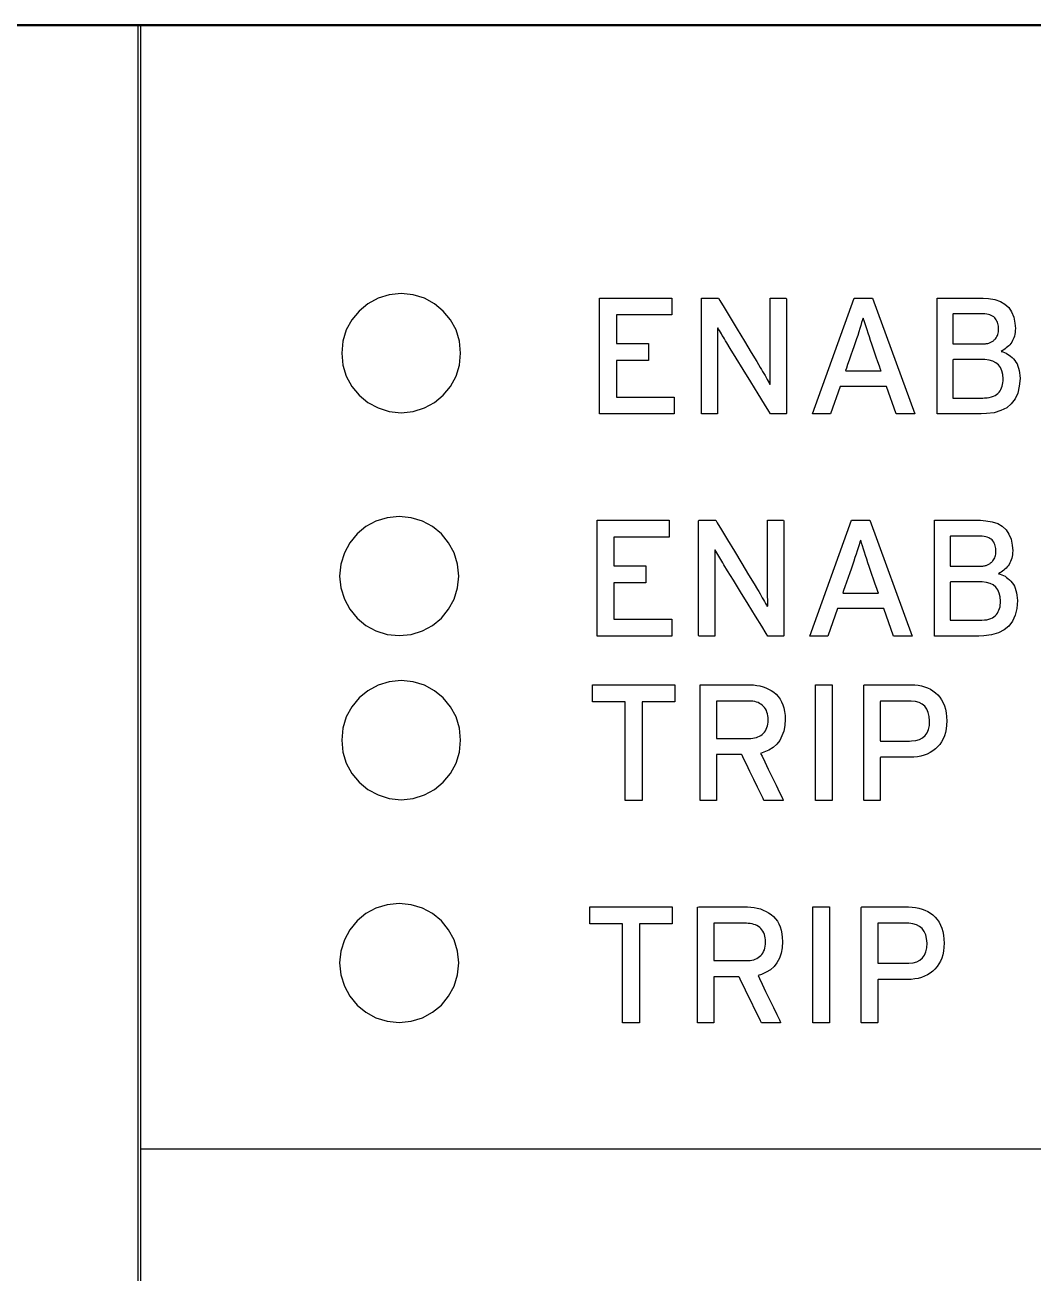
# Model space of a CAD drawing. Extents: x 1 to 47.7, y 0.2 to 35.
# Drawn here: x 11.508 to 12.354, y 13.426 to 14.475 of the extents above; entities that cross this region are included whole.
import ezdxf

# ---------------------------------------------------------------- set-up
doc = ezdxf.new("R2010")
doc.units = 0
doc.header["$MEASUREMENT"] = 0
for name, color, linetype in [('4_1__5U__UP_TO_TWO_IO_BOAR', 7, 'CONTINUOUS'), ('4_2__5U__FRONT_PANEL_W_24_', 7, 'CONTINUOUS'), ('5_1___24__TARGET_LEDS___12', 7, 'CONTINUOUS')]:
    doc.layers.add(name, color=color, linetype=linetype)

msp = doc.modelspace()

# ---------------------------------------------------------------- linework, layer by layer
at = {"layer": '4_1__5U__UP_TO_TWO_IO_BOAR'}
for points in [[(14.6748, 14.4737), (14.5422, 14.4737), (14.4084, 14.4737), (14.2735, 14.4737), (14.1376, 14.4737), (14.0006, 14.4737), (13.8628, 14.4737), (13.7241, 14.4737), (13.5846, 14.4737), (13.3037, 14.4737), (13.0205, 14.4737), (12.7356, 14.4737), (12.1631, 14.4737), (11.5905, 14.4737), (11.3057, 14.4737)], [(11.6045, 14.4737), (11.6045, 10.7985)], [(11.9901, 14.1479), (11.9901, 14.2451), (12.0507, 14.2451), (12.0507, 14.231), (12.0042, 14.231), (12.0042, 14.2069), (12.0312, 14.2069), (12.0312, 14.1928), (12.0042, 14.1928), (12.0042, 14.162), (12.0528, 14.162), (12.0528, 14.1479), (11.9901, 14.1479)], [(12.2391, 14.1479), (12.231, 14.171), (12.192, 14.171), (12.1839, 14.1479), (12.1688, 14.1479), (12.2038, 14.2451), (12.2193, 14.2451), (12.2547, 14.1479), (12.2391, 14.1479)], [(12.0257, 13.9062), (12.0257, 13.8232), (12.0116, 13.8232), (12.0116, 13.9062), (11.9841, 13.9062), (11.9841, 13.9204), (12.0532, 13.9204), (12.0532, 13.9062), (12.0257, 13.9062)], [(12.1713, 13.8232), (12.1713, 13.9204), (12.1854, 13.9204), (12.1854, 13.8232), (12.1713, 13.8232)], [(11.6045, 13.5308), (14.3445, 13.5308)]]:
    msp.add_lwpolyline(points, dxfattribs=at)
for points in [[(11.8234, 14.1489), (11.8335, 14.1499), (11.8429, 14.1529), (11.8514, 14.1575), (11.8588, 14.1636), (11.8649, 14.171), (11.8695, 14.1795), (11.8724, 14.1889), (11.8734, 14.1989), (11.8724, 14.209), (11.8695, 14.2184), (11.8649, 14.2269), (11.8588, 14.2343), (11.8514, 14.2404), (11.8429, 14.245), (11.8335, 14.2479), (11.8234, 14.2489), (11.8134, 14.2479), (11.804, 14.245), (11.7955, 14.2404), (11.7881, 14.2343), (11.782, 14.2269), (11.7774, 14.2184), (11.7745, 14.209), (11.7735, 14.1989), (11.7745, 14.1889), (11.7774, 14.1795), (11.782, 14.171), (11.7881, 14.1636), (11.7955, 14.1575), (11.804, 14.1529), (11.8134, 14.1499)], [(12.1336, 14.1479), (12.1322, 14.1502), (12.1285, 14.1561), (12.1233, 14.1646), (12.1171, 14.1747), (12.1107, 14.1851), (12.1047, 14.1948), (12.0998, 14.2027), (12.0968, 14.2077), (12.0958, 14.2093), (12.0949, 14.2109), (12.094, 14.2123), (12.0931, 14.2138), (12.0923, 14.2152), (12.0915, 14.2165), (12.0907, 14.2178), (12.09, 14.2191), (12.0893, 14.2203), (12.089, 14.2195), (12.089, 14.2172), (12.089, 14.2148), (12.089, 14.2123), (12.089, 14.2097), (12.0891, 14.2071), (12.0891, 14.2044), (12.0891, 14.2016), (12.0891, 14.1987), (12.0891, 14.197), (12.0891, 14.1924), (12.0891, 14.1856), (12.0891, 14.1775), (12.0891, 14.1688), (12.0891, 14.1606), (12.0891, 14.1538), (12.0891, 14.1493), (12.0891, 14.1479), (12.0885, 14.1479), (12.0871, 14.1479), (12.0851, 14.1479), (12.0828, 14.1479), (12.0805, 14.1479), (12.0783, 14.1479), (12.0766, 14.1479), (12.0756, 14.1479), (12.0755, 14.1486), (12.0755, 14.1549), (12.0755, 14.1664), (12.0755, 14.1812), (12.0755, 14.1977), (12.0755, 14.2141), (12.0755, 14.2286), (12.0755, 14.2394), (12.0755, 14.2448), (12.0757, 14.2451), (12.0769, 14.2451), (12.0788, 14.2451), (12.0811, 14.2451), (12.0835, 14.2451), (12.0859, 14.2451), (12.0879, 14.2451), (12.0893, 14.2451), (12.0898, 14.2451), (12.0911, 14.243), (12.0946, 14.2372), (12.0996, 14.2289), (12.1055, 14.2191), (12.1117, 14.2089), (12.1174, 14.1995), (12.122, 14.1918), (12.1249, 14.1869), (12.1259, 14.1853), (12.127, 14.1835), (12.128, 14.1817), (12.129, 14.1801), (12.1299, 14.1784), (12.1308, 14.1769), (12.1316, 14.1754), (12.1324, 14.174), (12.1331, 14.1726), (12.1334, 14.1734), (12.1334, 14.1758), (12.1334, 14.1783), (12.1333, 14.1808), (12.1333, 14.1834), (12.1333, 14.1861), (12.1333, 14.1888), (12.1333, 14.1917), (12.1333, 14.1945), (12.1333, 14.1963), (12.1333, 14.2008), (12.1333, 14.2076), (12.1333, 14.2157), (12.1333, 14.2243), (12.1333, 14.2325), (12.1333, 14.2393), (12.1333, 14.2438), (12.1333, 14.2451), (12.1339, 14.2451), (12.1354, 14.2451), (12.1374, 14.2451), (12.1396, 14.2451), (12.142, 14.2451), (12.1441, 14.2451), (12.1458, 14.2451), (12.1468, 14.2451), (12.147, 14.2444), (12.147, 14.2381), (12.147, 14.2267), (12.147, 14.2118), (12.147, 14.1953), (12.147, 14.179), (12.147, 14.1645), (12.147, 14.1537), (12.147, 14.1482), (12.1467, 14.1479), (12.1456, 14.1479), (12.1439, 14.1479), (12.1417, 14.1479), (12.1394, 14.1479), (12.1372, 14.1479), (12.1354, 14.1479), (12.134, 14.1479)], [(12.3431, 14.1777), (12.3425, 14.1712), (12.3412, 14.1654), (12.3389, 14.1605), (12.3358, 14.1564), (12.3319, 14.1531), (12.3271, 14.1506), (12.3214, 14.1489), (12.3149, 14.1481), (12.3106, 14.1479), (12.308, 14.1479), (12.3034, 14.1479), (12.2976, 14.1479), (12.2911, 14.1479), (12.2847, 14.1479), (12.2792, 14.1479), (12.2752, 14.1479), (12.2735, 14.1479), (12.2735, 14.1509), (12.2735, 14.1601), (12.2735, 14.1737), (12.2735, 14.1899), (12.2735, 14.2069), (12.2735, 14.2227), (12.2735, 14.2355), (12.2735, 14.2434), (12.2736, 14.2451), (12.276, 14.2451), (12.2805, 14.2451), (12.2865, 14.2451), (12.2932, 14.2451), (12.2998, 14.2451), (12.3057, 14.2451), (12.31, 14.2451), (12.3121, 14.2451), (12.3167, 14.2449), (12.322, 14.244), (12.3266, 14.2424), (12.3304, 14.2401), (12.3336, 14.2372), (12.336, 14.2336), (12.3378, 14.2292), (12.3388, 14.2242), (12.3392, 14.2195), (12.3391, 14.2179), (12.339, 14.2163), (12.3387, 14.2148), (12.3384, 14.2133), (12.3379, 14.2119), (12.3374, 14.2106), (12.3368, 14.2094), (12.3361, 14.2082), (12.3353, 14.2071), (12.3345, 14.206), (12.3336, 14.205), (12.3326, 14.2041), (12.3316, 14.2033), (12.3306, 14.2024), (12.3295, 14.2017), (12.3283, 14.201), (12.3273, 14.2004), (12.3287, 14.2), (12.3301, 14.1995), (12.3314, 14.1989), (12.3327, 14.1981), (12.3339, 14.1973), (12.3352, 14.1963), (12.3364, 14.1952), (12.3376, 14.1941), (12.3387, 14.1927), (12.3397, 14.1913), (12.3406, 14.1898), (12.3413, 14.1881), (12.3419, 14.1863), (12.3424, 14.1843), (12.3427, 14.1823), (12.343, 14.1801)], [(12.2187, 14.2064), (12.2176, 14.2096), (12.2166, 14.2127), (12.2156, 14.2156), (12.2147, 14.2184), (12.2138, 14.2211), (12.213, 14.2236), (12.2122, 14.226), (12.2115, 14.2283), (12.2108, 14.227), (12.2101, 14.2247), (12.2094, 14.2222), (12.2086, 14.2195), (12.2077, 14.2168), (12.2068, 14.2138), (12.2057, 14.2108), (12.2047, 14.2076), (12.2041, 14.2059), (12.2035, 14.2041), (12.2024, 14.201), (12.2011, 14.1972), (12.1997, 14.1931), (12.1983, 14.1893), (12.1973, 14.1862), (12.1966, 14.1844), (12.1967, 14.184), (12.1988, 14.184), (12.2027, 14.184), (12.2077, 14.184), (12.2131, 14.184), (12.2184, 14.184), (12.2228, 14.184), (12.2257, 14.184), (12.2265, 14.1841), (12.226, 14.1853), (12.2251, 14.188), (12.2238, 14.1916), (12.2224, 14.1956), (12.221, 14.1996), (12.2198, 14.2031), (12.219, 14.2055)], [(12.3251, 14.2191), (12.325, 14.2203), (12.3249, 14.2216), (12.3247, 14.2227), (12.3245, 14.2238), (12.3241, 14.2249), (12.3237, 14.2259), (12.3232, 14.2269), (12.3226, 14.2278), (12.3219, 14.2286), (12.321, 14.2294), (12.32, 14.23), (12.319, 14.2305), (12.3178, 14.231), (12.3165, 14.2313), (12.3151, 14.2316), (12.3136, 14.2318), (12.312, 14.2318), (12.3111, 14.2318), (12.3085, 14.2318), (12.3048, 14.2318), (12.3005, 14.2318), (12.2961, 14.2318), (12.292, 14.2318), (12.2888, 14.2318), (12.287, 14.2318), (12.2868, 14.2316), (12.2868, 14.2298), (12.2868, 14.2266), (12.2868, 14.2225), (12.2868, 14.2181), (12.2868, 14.2139), (12.2868, 14.2102), (12.2868, 14.2076), (12.2868, 14.2067), (12.2877, 14.2067), (12.2903, 14.2067), (12.294, 14.2067), (12.2983, 14.2067), (12.3027, 14.2067), (12.3068, 14.2067), (12.3099, 14.2067), (12.3118, 14.2067), (12.3124, 14.2067), (12.3133, 14.2067), (12.314, 14.2068), (12.3148, 14.2069), (12.3155, 14.207), (12.3162, 14.2071), (12.3169, 14.2073), (12.3175, 14.2076), (12.3181, 14.2078), (12.3186, 14.2081), (12.3192, 14.2084), (12.3197, 14.2087), (12.3202, 14.209), (12.3207, 14.2093), (12.3211, 14.2097), (12.3215, 14.21), (12.3219, 14.2104), (12.3225, 14.211), (12.3231, 14.2119), (12.3236, 14.2128), (12.3241, 14.2137), (12.3244, 14.2147), (12.3247, 14.2157), (12.3249, 14.2168), (12.325, 14.2179)], [(12.329, 14.1773), (12.3287, 14.1809), (12.3279, 14.1841), (12.3267, 14.1868), (12.325, 14.189), (12.3228, 14.1908), (12.3202, 14.1921), (12.3171, 14.193), (12.3136, 14.1935), (12.3118, 14.1935), (12.3096, 14.1935), (12.3061, 14.1935), (12.3018, 14.1935), (12.2972, 14.1935), (12.2929, 14.1935), (12.2894, 14.1935), (12.2872, 14.1935), (12.2868, 14.1934), (12.2868, 14.1913), (12.2868, 14.1873), (12.2868, 14.1822), (12.2868, 14.1764), (12.2868, 14.1708), (12.2868, 14.1659), (12.2868, 14.1625), (12.2868, 14.1612), (12.2878, 14.1612), (12.2904, 14.1612), (12.2942, 14.1612), (12.2986, 14.1612), (12.303, 14.1612), (12.3071, 14.1612), (12.3102, 14.1612), (12.3118, 14.1612), (12.3134, 14.1613), (12.3154, 14.1614), (12.3173, 14.1617), (12.3191, 14.1621), (12.3207, 14.1627), (12.3221, 14.1633), (12.3234, 14.1641), (12.3245, 14.1651), (12.3255, 14.1661), (12.3263, 14.1672), (12.327, 14.1684), (12.3276, 14.1697), (12.3281, 14.1711), (12.3285, 14.1725), (12.3287, 14.174), (12.3289, 14.1757)], [(11.8234, 13.8239), (11.8335, 13.8249), (11.8429, 13.8279), (11.8514, 13.8325), (11.8588, 13.8386), (11.8649, 13.846), (11.8695, 13.8545), (11.8724, 13.8639), (11.8734, 13.874), (11.8724, 13.884), (11.8695, 13.8934), (11.8649, 13.9019), (11.8588, 13.9093), (11.8514, 13.9154), (11.8429, 13.92), (11.8335, 13.9229), (11.8234, 13.9239), (11.8134, 13.9229), (11.804, 13.92), (11.7955, 13.9154), (11.7881, 13.9093), (11.782, 13.9019), (11.7774, 13.8934), (11.7745, 13.884), (11.7735, 13.874), (11.7745, 13.8639), (11.7774, 13.8545), (11.782, 13.846), (11.7881, 13.8386), (11.7955, 13.8325), (11.804, 13.8279), (11.8134, 13.8249)], [(12.1459, 13.8914), (12.1455, 13.8862), (12.1447, 13.8815), (12.1432, 13.8774), (12.1413, 13.8737), (12.1388, 13.8705), (12.1357, 13.8678), (12.1322, 13.8655), (12.1281, 13.8638), (12.1253, 13.8628), (12.1265, 13.8603), (12.1287, 13.8557), (12.1317, 13.8496), (12.1349, 13.8428), (12.1382, 13.836), (12.1411, 13.83), (12.1433, 13.8256), (12.1443, 13.8234), (12.1441, 13.8232), (12.1427, 13.8232), (12.1405, 13.8232), (12.1379, 13.8232), (12.1351, 13.8232), (12.1324, 13.8232), (12.1301, 13.8232), (12.1286, 13.8232), (12.1281, 13.8232), (12.1273, 13.8249), (12.1254, 13.8289), (12.1226, 13.8345), (12.1195, 13.8409), (12.1163, 13.8476), (12.1134, 13.8536), (12.111, 13.8584), (12.1097, 13.8613), (12.1093, 13.8617), (12.1078, 13.8617), (12.1053, 13.8617), (12.102, 13.8617), (12.0983, 13.8617), (12.0947, 13.8617), (12.0916, 13.8617), (12.0893, 13.8617), (12.0882, 13.8617), (12.0882, 13.8607), (12.0882, 13.8573), (12.0882, 13.8521), (12.0882, 13.8458), (12.0882, 13.8391), (12.0882, 13.8328), (12.0882, 13.8276), (12.0882, 13.8242), (12.0882, 13.8232), (12.0875, 13.8232), (12.086, 13.8232), (12.0839, 13.8232), (12.0816, 13.8232), (12.0792, 13.8232), (12.0771, 13.8232), (12.0754, 13.8232), (12.0745, 13.8232), (12.0744, 13.8243), (12.0744, 13.8315), (12.0744, 13.8436), (12.0744, 13.8589), (12.0744, 13.8757), (12.0744, 13.892), (12.0744, 13.9061), (12.0744, 13.9162), (12.0744, 13.9204), (12.0756, 13.9204), (12.0795, 13.9204), (12.0853, 13.9204), (12.0921, 13.9204), (12.0992, 13.9204), (12.1059, 13.9204), (12.1113, 13.9204), (12.1148, 13.9204), (12.1164, 13.9204), (12.1193, 13.9203), (12.1221, 13.9199), (12.1247, 13.9194), (12.1273, 13.9187), (12.1297, 13.9178), (12.132, 13.9168), (12.1342, 13.9155), (12.1363, 13.9141), (12.1383, 13.9124), (12.14, 13.9105), (12.1416, 13.9084), (12.1429, 13.9061), (12.1439, 13.9036), (12.1448, 13.9009), (12.1454, 13.8979), (12.1458, 13.8947)], [(12.2816, 13.89), (12.2815, 13.8866), (12.2811, 13.8834), (12.2805, 13.8804), (12.2796, 13.8776), (12.2786, 13.875), (12.2773, 13.8725), (12.2757, 13.8703), (12.2739, 13.8683), (12.272, 13.8665), (12.2699, 13.8648), (12.2676, 13.8634), (12.2652, 13.8622), (12.2626, 13.8613), (12.2599, 13.8605), (12.257, 13.8599), (12.2539, 13.8596), (12.2508, 13.8595), (12.2497, 13.8595), (12.2473, 13.8595), (12.2439, 13.8595), (12.2398, 13.8595), (12.2355, 13.8595), (12.2315, 13.8595), (12.2282, 13.8595), (12.2262, 13.8595), (12.2258, 13.8593), (12.2258, 13.8571), (12.2258, 13.8528), (12.2258, 13.8472), (12.2258, 13.841), (12.2258, 13.8348), (12.2258, 13.8293), (12.2258, 13.8252), (12.2258, 13.8233), (12.2255, 13.8232), (12.2242, 13.8232), (12.2224, 13.8232), (12.2201, 13.8232), (12.2177, 13.8232), (12.2154, 13.8232), (12.2135, 13.8232), (12.2123, 13.8232), (12.212, 13.8234), (12.212, 13.8286), (12.212, 13.8395), (12.212, 13.8542), (12.212, 13.8709), (12.212, 13.8877), (12.212, 13.9027), (12.212, 13.9141), (12.212, 13.92), (12.2126, 13.9204), (12.2159, 13.9204), (12.2211, 13.9204), (12.2275, 13.9204), (12.2343, 13.9204), (12.2409, 13.9204), (12.2464, 13.9204), (12.2502, 13.9204), (12.2517, 13.9204), (12.2547, 13.9203), (12.2576, 13.92), (12.2604, 13.9194), (12.263, 13.9187), (12.2655, 13.9178), (12.2678, 13.9166), (12.27, 13.9153), (12.2721, 13.9137), (12.2741, 13.9119), (12.2758, 13.9099), (12.2773, 13.9077), (12.2786, 13.9053), (12.2797, 13.9026), (12.2805, 13.8998), (12.2811, 13.8967), (12.2815, 13.8935)], [(12.1317, 13.891), (12.1316, 13.8928), (12.1314, 13.8944), (12.1311, 13.896), (12.1306, 13.8975), (12.1301, 13.8988), (12.1294, 13.9001), (12.1286, 13.9012), (12.1278, 13.9022), (12.1267, 13.9032), (12.1256, 13.904), (12.1244, 13.9048), (12.1232, 13.9054), (12.1218, 13.9059), (12.1203, 13.9063), (12.1188, 13.9065), (12.1171, 13.9067), (12.1156, 13.9067), (12.1143, 13.9067), (12.1112, 13.9067), (12.107, 13.9067), (12.1023, 13.9067), (12.0975, 13.9067), (12.0932, 13.9067), (12.0899, 13.9067), (12.0883, 13.9067), (12.0882, 13.9061), (12.0882, 13.9034), (12.0882, 13.8991), (12.0882, 13.8938), (12.0882, 13.8883), (12.0882, 13.883), (12.0882, 13.8787), (12.0882, 13.876), (12.0883, 13.8754), (12.0899, 13.8754), (12.0932, 13.8754), (12.0975, 13.8754), (12.1023, 13.8754), (12.107, 13.8754), (12.1112, 13.8754), (12.1143, 13.8754), (12.1156, 13.8754), (12.1171, 13.8754), (12.1187, 13.8756), (12.1202, 13.8758), (12.1217, 13.8762), (12.123, 13.8767), (12.1243, 13.8773), (12.1255, 13.8779), (12.1266, 13.8787), (12.1276, 13.8797), (12.1286, 13.8807), (12.1294, 13.8818), (12.13, 13.883), (12.1306, 13.8844), (12.131, 13.8859), (12.1314, 13.8874), (12.1316, 13.8891)], [(12.2672, 13.89), (12.2669, 13.8938), (12.2661, 13.8971), (12.2649, 13.8999), (12.2632, 13.9023), (12.261, 13.9041), (12.2584, 13.9055), (12.2554, 13.9063), (12.2518, 13.9067), (12.2504, 13.9067), (12.248, 13.9067), (12.2443, 13.9067), (12.2398, 13.9067), (12.2352, 13.9067), (12.231, 13.9067), (12.2277, 13.9067), (12.226, 13.9067), (12.2258, 13.9062), (12.2258, 13.9034), (12.2258, 13.8987), (12.2258, 13.893), (12.2258, 13.8869), (12.2258, 13.8811), (12.2258, 13.8765), (12.2258, 13.8737), (12.226, 13.8731), (12.2277, 13.8731), (12.231, 13.8731), (12.2352, 13.8731), (12.2398, 13.8731), (12.2443, 13.8731), (12.248, 13.8731), (12.2504, 13.8731), (12.2519, 13.8732), (12.2555, 13.8736), (12.2586, 13.8745), (12.2612, 13.8758), (12.2634, 13.8777), (12.2651, 13.88), (12.2663, 13.8829), (12.267, 13.8862)]]:
    msp.add_lwpolyline(points, close=True, dxfattribs=at)
at = {"layer": '4_2__5U__FRONT_PANEL_W_24_'}
for points in [[(14.6289, 14.4745), (14.497, 14.4745), (14.3639, 14.4745), (14.2296, 14.4745), (14.0944, 14.4745), (13.9581, 14.4745), (13.821, 14.4745), (13.5442, 14.4745), (13.2647, 14.4745), (12.9829, 14.4745), (12.6995, 14.4745), (12.1299, 14.4745), (11.5602, 14.4745), (11.2768, 14.4745)], [(11.6022, 14.4745), (11.6022, 8.9994)], [(11.9879, 13.9613), (11.9879, 14.0585), (12.0485, 14.0585), (12.0485, 14.0444), (12.002, 14.0444), (12.002, 14.0202), (12.029, 14.0202), (12.029, 14.0061), (12.002, 14.0061), (12.002, 13.9754), (12.0506, 13.9754), (12.0506, 13.9613), (11.9879, 13.9613)], [(12.2369, 13.9613), (12.2287, 13.9844), (12.1898, 13.9844), (12.1817, 13.9613), (12.1666, 13.9613), (12.2016, 14.0585), (12.2171, 14.0585), (12.2525, 13.9613), (12.2369, 13.9613)], [(12.0235, 13.7195), (12.0235, 13.6366), (12.0094, 13.6366), (12.0094, 13.7195), (11.9819, 13.7195), (11.9819, 13.7338), (12.0509, 13.7338), (12.0509, 13.7195), (12.0235, 13.7195)], [(12.1691, 13.6366), (12.1691, 13.7338), (12.1832, 13.7338), (12.1832, 13.6366), (12.1691, 13.6366)]]:
    msp.add_lwpolyline(points, dxfattribs=at)
for points in [[(11.8218, 13.9617), (11.8319, 13.9627), (11.8413, 13.9657), (11.8498, 13.9703), (11.8572, 13.9764), (11.8633, 13.9838), (11.8679, 13.9923), (11.8708, 14.0017), (11.8718, 14.0117), (11.8708, 14.0218), (11.8679, 14.0312), (11.8633, 14.0397), (11.8572, 14.0471), (11.8498, 14.0532), (11.8413, 14.0578), (11.8319, 14.0607), (11.8218, 14.0617), (11.8117, 14.0607), (11.8023, 14.0578), (11.7938, 14.0532), (11.7865, 14.0471), (11.7804, 14.0397), (11.7758, 14.0312), (11.7728, 14.0218), (11.7718, 14.0117), (11.7728, 14.0017), (11.7758, 13.9923), (11.7804, 13.9838), (11.7865, 13.9764), (11.7938, 13.9703), (11.8023, 13.9657), (11.8117, 13.9627)], [(12.1313, 13.9613), (12.13, 13.9635), (12.1263, 13.9695), (12.1211, 13.978), (12.1149, 13.988), (12.1085, 13.9985), (12.1025, 14.0082), (12.0976, 14.0161), (12.0945, 14.0211), (12.0936, 14.0227), (12.0927, 14.0242), (12.0918, 14.0257), (12.0909, 14.0271), (12.0901, 14.0285), (12.0893, 14.0299), (12.0885, 14.0312), (12.0878, 14.0325), (12.0871, 14.0337), (12.0868, 14.0329), (12.0868, 14.0305), (12.0868, 14.0281), (12.0868, 14.0257), (12.0868, 14.0231), (12.0868, 14.0205), (12.0869, 14.0177), (12.0869, 14.015), (12.0869, 14.0121), (12.0869, 14.0103), (12.0869, 14.0058), (12.0869, 13.999), (12.0869, 13.9908), (12.0869, 13.9822), (12.0869, 13.974), (12.0869, 13.9672), (12.0869, 13.9627), (12.0869, 13.9613), (12.0863, 13.9613), (12.0849, 13.9613), (12.0829, 13.9613), (12.0806, 13.9613), (12.0783, 13.9613), (12.0761, 13.9613), (12.0744, 13.9613), (12.0734, 13.9613), (12.0732, 13.962), (12.0732, 13.9683), (12.0732, 13.9797), (12.0732, 13.9946), (12.0732, 14.0111), (12.0732, 14.0274), (12.0732, 14.0419), (12.0732, 14.0528), (12.0732, 14.0582), (12.0735, 14.0585), (12.0747, 14.0585), (12.0766, 14.0585), (12.0789, 14.0585), (12.0813, 14.0585), (12.0837, 14.0585), (12.0857, 14.0585), (12.0871, 14.0585), (12.0876, 14.0585), (12.0889, 14.0563), (12.0924, 14.0505), (12.0974, 14.0422), (12.1033, 14.0325), (12.1094, 14.0223), (12.1152, 14.0128), (12.1198, 14.0051), (12.1227, 14.0003), (12.1237, 13.9986), (12.1248, 13.9968), (12.1258, 13.9951), (12.1267, 13.9934), (12.1277, 13.9918), (12.1285, 13.9902), (12.1294, 13.9887), (12.1302, 13.9873), (12.1309, 13.986), (12.1312, 13.9867), (12.1312, 13.9891), (12.1312, 13.9916), (12.1311, 13.9942), (12.1311, 13.9968), (12.1311, 13.9995), (12.1311, 14.0022), (12.1311, 14.005), (12.1311, 14.0079), (12.1311, 14.0097), (12.1311, 14.0142), (12.1311, 14.021), (12.1311, 14.0291), (12.1311, 14.0377), (12.1311, 14.0458), (12.1311, 14.0526), (12.1311, 14.0571), (12.1311, 14.0585), (12.1317, 14.0585), (12.1332, 14.0585), (12.1351, 14.0585), (12.1374, 14.0585), (12.1398, 14.0585), (12.1419, 14.0585), (12.1436, 14.0585), (12.1446, 14.0585), (12.1448, 14.0578), (12.1448, 14.0515), (12.1448, 14.04), (12.1448, 14.0252), (12.1448, 14.0087), (12.1448, 13.9923), (12.1448, 13.9778), (12.1448, 13.967), (12.1448, 13.9616), (12.1445, 13.9613), (12.1434, 13.9613), (12.1417, 13.9613), (12.1395, 13.9613), (12.1372, 13.9613), (12.135, 13.9613), (12.1331, 13.9613), (12.1318, 13.9613)], [(12.3409, 13.9911), (12.3403, 13.9845), (12.339, 13.9788), (12.3367, 13.9739), (12.3336, 13.9697), (12.3297, 13.9664), (12.3249, 13.964), (12.3192, 13.9623), (12.3126, 13.9614), (12.3084, 13.9613), (12.3058, 13.9613), (12.3012, 13.9613), (12.2954, 13.9613), (12.2889, 13.9613), (12.2825, 13.9613), (12.277, 13.9613), (12.273, 13.9613), (12.2713, 13.9613), (12.2713, 13.9642), (12.2713, 13.9734), (12.2713, 13.9871), (12.2713, 14.0033), (12.2713, 14.0202), (12.2713, 14.036), (12.2713, 14.0489), (12.2713, 14.0568), (12.2714, 14.0585), (12.2738, 14.0585), (12.2783, 14.0585), (12.2843, 14.0585), (12.291, 14.0585), (12.2976, 14.0585), (12.3035, 14.0585), (12.3078, 14.0585), (12.3099, 14.0585), (12.3145, 14.0582), (12.3198, 14.0573), (12.3244, 14.0558), (12.3282, 14.0535), (12.3314, 14.0505), (12.3338, 14.0469), (12.3356, 14.0426), (12.3366, 14.0376), (12.337, 14.0329), (12.3369, 14.0312), (12.3367, 14.0296), (12.3365, 14.0281), (12.3362, 14.0267), (12.3357, 14.0253), (12.3352, 14.024), (12.3346, 14.0227), (12.3339, 14.0215), (12.3331, 14.0204), (12.3323, 14.0194), (12.3314, 14.0184), (12.3304, 14.0175), (12.3294, 14.0166), (12.3284, 14.0158), (12.3272, 14.015), (12.3261, 14.0143), (12.3251, 14.0137), (12.3265, 14.0133), (12.3279, 14.0128), (12.3292, 14.0122), (12.3305, 14.0115), (12.3317, 14.0106), (12.333, 14.0097), (12.3342, 14.0086), (12.3354, 14.0074), (12.3365, 14.0061), (12.3375, 14.0047), (12.3384, 14.0031), (12.3391, 14.0014), (12.3397, 13.9996), (12.3402, 13.9977), (12.3405, 13.9956), (12.3408, 13.9934)], [(12.2165, 14.0198), (12.2154, 14.0229), (12.2144, 14.026), (12.2134, 14.0289), (12.2125, 14.0318), (12.2116, 14.0344), (12.2108, 14.037), (12.21, 14.0394), (12.2093, 14.0417), (12.2086, 14.0404), (12.2079, 14.038), (12.2072, 14.0355), (12.2064, 14.0329), (12.2055, 14.0301), (12.2045, 14.0272), (12.2035, 14.0241), (12.2025, 14.0209), (12.2019, 14.0193), (12.2012, 14.0174), (12.2002, 14.0143), (12.1989, 14.0105), (12.1974, 14.0065), (12.1961, 14.0027), (12.195, 13.9996), (12.1944, 13.9977), (12.1945, 13.9974), (12.1966, 13.9974), (12.2005, 13.9974), (12.2055, 13.9974), (12.2109, 13.9974), (12.2162, 13.9974), (12.2206, 13.9974), (12.2235, 13.9974), (12.2242, 13.9974), (12.2238, 13.9987), (12.2229, 14.0013), (12.2216, 14.0049), (12.2202, 14.009), (12.2188, 14.013), (12.2176, 14.0164), (12.2168, 14.0188)], [(12.3229, 14.0324), (12.3228, 14.0337), (12.3227, 14.0349), (12.3225, 14.0361), (12.3223, 14.0372), (12.3219, 14.0383), (12.3215, 14.0393), (12.321, 14.0402), (12.3204, 14.0412), (12.3197, 14.042), (12.3188, 14.0427), (12.3178, 14.0433), (12.3168, 14.0439), (12.3156, 14.0443), (12.3143, 14.0447), (12.3129, 14.0449), (12.3114, 14.0451), (12.3098, 14.0452), (12.3088, 14.0452), (12.3063, 14.0452), (12.3026, 14.0452), (12.2983, 14.0452), (12.2939, 14.0452), (12.2898, 14.0452), (12.2866, 14.0452), (12.2848, 14.0452), (12.2845, 14.0449), (12.2845, 14.0431), (12.2845, 14.0399), (12.2845, 14.0359), (12.2845, 14.0315), (12.2845, 14.0272), (12.2845, 14.0235), (12.2845, 14.021), (12.2845, 14.02), (12.2855, 14.02), (12.2881, 14.02), (12.2918, 14.02), (12.2961, 14.02), (12.3005, 14.02), (12.3045, 14.02), (12.3077, 14.02), (12.3096, 14.02), (12.3102, 14.02), (12.311, 14.0201), (12.3118, 14.0201), (12.3126, 14.0202), (12.3133, 14.0203), (12.314, 14.0205), (12.3146, 14.0207), (12.3153, 14.0209), (12.3159, 14.0212), (12.3164, 14.0214), (12.317, 14.0217), (12.3175, 14.022), (12.318, 14.0223), (12.3184, 14.0227), (12.3189, 14.023), (12.3193, 14.0234), (12.3197, 14.0238), (12.3203, 14.0244), (12.3209, 14.0252), (12.3214, 14.0261), (12.3219, 14.0271), (12.3222, 14.0281), (12.3225, 14.0291), (12.3227, 14.0302), (12.3228, 14.0313)], [(12.3267, 13.9907), (12.3264, 13.9943), (12.3257, 13.9974), (12.3245, 14.0001), (12.3228, 14.0024), (12.3206, 14.0042), (12.318, 14.0055), (12.3149, 14.0064), (12.3114, 14.0068), (12.3096, 14.0069), (12.3074, 14.0069), (12.3039, 14.0069), (12.2996, 14.0069), (12.295, 14.0069), (12.2907, 14.0069), (12.2872, 14.0069), (12.285, 14.0069), (12.2845, 14.0067), (12.2845, 14.0047), (12.2845, 14.0007), (12.2845, 13.9955), (12.2845, 13.9898), (12.2845, 13.9841), (12.2845, 13.9793), (12.2845, 13.9759), (12.2845, 13.9746), (12.2855, 13.9746), (12.2882, 13.9746), (12.292, 13.9746), (12.2964, 13.9746), (12.3008, 13.9746), (12.3049, 13.9746), (12.308, 13.9746), (12.3096, 13.9746), (12.3111, 13.9746), (12.3132, 13.9748), (12.3151, 13.975), (12.3169, 13.9755), (12.3185, 13.976), (12.3199, 13.9767), (12.3212, 13.9775), (12.3223, 13.9784), (12.3233, 13.9795), (12.3241, 13.9806), (12.3248, 13.9818), (12.3254, 13.9831), (12.3259, 13.9844), (12.3263, 13.9859), (12.3265, 13.9874), (12.3267, 13.989)], [(11.8218, 13.6367), (11.8319, 13.6378), (11.8413, 13.6407), (11.8498, 13.6453), (11.8572, 13.6514), (11.8633, 13.6588), (11.8679, 13.6673), (11.8708, 13.6767), (11.8718, 13.6868), (11.8708, 13.6968), (11.8679, 13.7062), (11.8633, 13.7147), (11.8572, 13.7221), (11.8498, 13.7282), (11.8413, 13.7328), (11.8319, 13.7357), (11.8218, 13.7368), (11.8117, 13.7357), (11.8023, 13.7328), (11.7938, 13.7282), (11.7865, 13.7221), (11.7804, 13.7147), (11.7758, 13.7062), (11.7728, 13.6968), (11.7718, 13.6868), (11.7728, 13.6767), (11.7758, 13.6673), (11.7804, 13.6588), (11.7865, 13.6514), (11.7938, 13.6453), (11.8023, 13.6407), (11.8117, 13.6378)], [(12.1437, 13.7047), (12.1433, 13.6996), (12.1424, 13.6949), (12.141, 13.6907), (12.139, 13.687), (12.1366, 13.6838), (12.1335, 13.6811), (12.13, 13.6789), (12.1259, 13.6772), (12.1231, 13.6761), (12.1243, 13.6737), (12.1265, 13.669), (12.1294, 13.6629), (12.1327, 13.6561), (12.136, 13.6494), (12.1389, 13.6434), (12.1411, 13.6389), (12.1421, 13.6367), (12.1419, 13.6366), (12.1405, 13.6366), (12.1383, 13.6366), (12.1357, 13.6366), (12.1329, 13.6366), (12.1302, 13.6366), (12.1279, 13.6366), (12.1264, 13.6366), (12.1259, 13.6366), (12.1251, 13.6383), (12.1231, 13.6423), (12.1204, 13.6478), (12.1173, 13.6543), (12.1141, 13.6609), (12.1112, 13.667), (12.1088, 13.6718), (12.1075, 13.6746), (12.1071, 13.675), (12.1056, 13.675), (12.1031, 13.675), (12.0998, 13.675), (12.0961, 13.675), (12.0925, 13.675), (12.0894, 13.675), (12.0871, 13.675), (12.086, 13.675), (12.086, 13.6741), (12.086, 13.6707), (12.086, 13.6654), (12.086, 13.6591), (12.086, 13.6525), (12.086, 13.6462), (12.086, 13.641), (12.086, 13.6376), (12.086, 13.6366), (12.0853, 13.6366), (12.0838, 13.6366), (12.0817, 13.6366), (12.0794, 13.6366), (12.077, 13.6366), (12.0749, 13.6366), (12.0732, 13.6366), (12.0723, 13.6366), (12.0722, 13.6377), (12.0722, 13.6448), (12.0722, 13.6569), (12.0722, 13.6723), (12.0722, 13.689), (12.0722, 13.7053), (12.0722, 13.7194), (12.0722, 13.7295), (12.0722, 13.7337), (12.0734, 13.7338), (12.0773, 13.7338), (12.0831, 13.7338), (12.0899, 13.7338), (12.097, 13.7338), (12.1037, 13.7338), (12.1091, 13.7338), (12.1126, 13.7338), (12.1142, 13.7338), (12.1171, 13.7336), (12.1199, 13.7333), (12.1225, 13.7328), (12.1251, 13.7321), (12.1275, 13.7312), (12.1298, 13.7301), (12.132, 13.7289), (12.1341, 13.7274), (12.1361, 13.7258), (12.1378, 13.7239), (12.1394, 13.7218), (12.1407, 13.7195), (12.1417, 13.717), (12.1426, 13.7142), (12.1432, 13.7113), (12.1435, 13.7081)], [(12.2794, 13.7034), (12.2792, 13.7), (12.2789, 13.6968), (12.2783, 13.6937), (12.2774, 13.6909), (12.2763, 13.6883), (12.275, 13.6859), (12.2735, 13.6837), (12.2717, 13.6816), (12.2698, 13.6798), (12.2676, 13.6782), (12.2654, 13.6768), (12.2629, 13.6756), (12.2604, 13.6746), (12.2576, 13.6738), (12.2548, 13.6733), (12.2517, 13.6729), (12.2486, 13.6728), (12.2475, 13.6728), (12.2451, 13.6728), (12.2417, 13.6728), (12.2376, 13.6728), (12.2333, 13.6728), (12.2293, 13.6728), (12.226, 13.6728), (12.224, 13.6728), (12.2236, 13.6727), (12.2236, 13.6704), (12.2236, 13.6662), (12.2236, 13.6606), (12.2236, 13.6543), (12.2236, 13.6481), (12.2236, 13.6427), (12.2236, 13.6386), (12.2236, 13.6367), (12.2233, 13.6366), (12.222, 13.6366), (12.2202, 13.6366), (12.2179, 13.6366), (12.2155, 13.6366), (12.2132, 13.6366), (12.2113, 13.6366), (12.2101, 13.6366), (12.2098, 13.6368), (12.2098, 13.642), (12.2098, 13.6529), (12.2098, 13.6676), (12.2098, 13.6842), (12.2098, 13.701), (12.2098, 13.716), (12.2098, 13.7274), (12.2098, 13.7333), (12.2104, 13.7338), (12.2137, 13.7338), (12.2188, 13.7338), (12.2253, 13.7338), (12.2321, 13.7338), (12.2387, 13.7338), (12.2442, 13.7338), (12.2479, 13.7338), (12.2495, 13.7338), (12.2525, 13.7336), (12.2554, 13.7333), (12.2582, 13.7328), (12.2608, 13.732), (12.2633, 13.7311), (12.2656, 13.73), (12.2678, 13.7286), (12.2699, 13.7271), (12.2719, 13.7253), (12.2736, 13.7233), (12.2751, 13.721), (12.2764, 13.7186), (12.2774, 13.716), (12.2783, 13.7131), (12.2789, 13.7101), (12.2792, 13.7068)], [(12.1295, 13.7043), (12.1294, 13.7061), (12.1292, 13.7078), (12.1288, 13.7094), (12.1284, 13.7108), (12.1279, 13.7122), (12.1272, 13.7134), (12.1264, 13.7146), (12.1255, 13.7156), (12.1245, 13.7165), (12.1234, 13.7174), (12.1222, 13.7181), (12.1209, 13.7187), (12.1196, 13.7192), (12.1181, 13.7196), (12.1166, 13.7199), (12.1149, 13.72), (12.1134, 13.7201), (12.1121, 13.7201), (12.109, 13.7201), (12.1048, 13.7201), (12.1001, 13.7201), (12.0952, 13.7201), (12.0909, 13.7201), (12.0877, 13.7201), (12.0861, 13.7201), (12.086, 13.7194), (12.086, 13.7167), (12.086, 13.7124), (12.086, 13.7072), (12.086, 13.7016), (12.086, 13.6964), (12.086, 13.6921), (12.086, 13.6894), (12.0861, 13.6887), (12.0877, 13.6887), (12.0909, 13.6887), (12.0952, 13.6887), (12.1001, 13.6887), (12.1048, 13.6887), (12.109, 13.6887), (12.1121, 13.6887), (12.1134, 13.6887), (12.1149, 13.6888), (12.1165, 13.6889), (12.118, 13.6892), (12.1195, 13.6895), (12.1208, 13.69), (12.1221, 13.6906), (12.1233, 13.6913), (12.1244, 13.6921), (12.1254, 13.693), (12.1263, 13.694), (12.1271, 13.6951), (12.1278, 13.6964), (12.1284, 13.6977), (12.1288, 13.6992), (12.1292, 13.7008), (12.1294, 13.7025)], [(12.265, 13.7034), (12.2647, 13.7072), (12.2639, 13.7105), (12.2627, 13.7133), (12.261, 13.7156), (12.2588, 13.7175), (12.2562, 13.7188), (12.2532, 13.7197), (12.2496, 13.7201), (12.2482, 13.7201), (12.2458, 13.7201), (12.242, 13.7201), (12.2376, 13.7201), (12.233, 13.7201), (12.2288, 13.7201), (12.2255, 13.7201), (12.2238, 13.7201), (12.2236, 13.7196), (12.2236, 13.7167), (12.2236, 13.7121), (12.2236, 13.7063), (12.2236, 13.7002), (12.2236, 13.6945), (12.2236, 13.6898), (12.2236, 13.687), (12.2238, 13.6865), (12.2255, 13.6865), (12.2288, 13.6865), (12.233, 13.6865), (12.2376, 13.6865), (12.242, 13.6865), (12.2458, 13.6865), (12.2482, 13.6865), (12.2497, 13.6865), (12.2533, 13.6869), (12.2564, 13.6878), (12.259, 13.6892), (12.2612, 13.6911), (12.2629, 13.6934), (12.2641, 13.6962), (12.2648, 13.6996)]]:
    msp.add_lwpolyline(points, close=True, dxfattribs=at)
at = {"layer": '5_1___24__TARGET_LEDS___12'}
for points in [[(14.6577, 14.4745), (14.5013, 14.4745), (14.344, 14.4745), (14.1861, 14.4745), (13.8684, 14.4745), (13.5488, 14.4745), (12.9064, 14.4745), (12.2641, 14.4745), (11.9445, 14.4745), (11.6268, 14.4745), (11.4688, 14.4745)], [(11.6022, 14.4745), (11.6022, 8.9994)], [(11.9879, 13.9613), (11.9879, 14.0585), (12.0485, 14.0585), (12.0485, 14.0444), (12.002, 14.0444), (12.002, 14.0202), (12.029, 14.0202), (12.029, 14.0061), (12.002, 14.0061), (12.002, 13.9754), (12.0506, 13.9754), (12.0506, 13.9613), (11.9879, 13.9613)], [(12.2369, 13.9613), (12.2287, 13.9844), (12.1898, 13.9844), (12.1817, 13.9613), (12.1666, 13.9613), (12.2016, 14.0585), (12.2171, 14.0585), (12.2525, 13.9613), (12.2369, 13.9613)], [(12.0235, 13.7195), (12.0235, 13.6366), (12.0094, 13.6366), (12.0094, 13.7195), (11.9819, 13.7195), (11.9819, 13.7338), (12.0509, 13.7338), (12.0509, 13.7195), (12.0235, 13.7195)], [(12.1691, 13.6366), (12.1691, 13.7338), (12.1832, 13.7338), (12.1832, 13.6366), (12.1691, 13.6366)]]:
    msp.add_lwpolyline(points, dxfattribs=at)
for points in [[(11.8218, 13.9617), (11.8319, 13.9627), (11.8413, 13.9657), (11.8498, 13.9703), (11.8572, 13.9764), (11.8633, 13.9838), (11.8679, 13.9923), (11.8708, 14.0017), (11.8718, 14.0117), (11.8708, 14.0218), (11.8679, 14.0312), (11.8633, 14.0397), (11.8572, 14.0471), (11.8498, 14.0532), (11.8413, 14.0578), (11.8319, 14.0607), (11.8218, 14.0617), (11.8117, 14.0607), (11.8023, 14.0578), (11.7938, 14.0532), (11.7865, 14.0471), (11.7804, 14.0397), (11.7758, 14.0312), (11.7728, 14.0218), (11.7718, 14.0117), (11.7728, 14.0017), (11.7758, 13.9923), (11.7804, 13.9838), (11.7865, 13.9764), (11.7938, 13.9703), (11.8023, 13.9657), (11.8117, 13.9627)], [(12.1313, 13.9613), (12.13, 13.9635), (12.1263, 13.9695), (12.1211, 13.978), (12.1149, 13.988), (12.1085, 13.9985), (12.1025, 14.0082), (12.0976, 14.0161), (12.0945, 14.0211), (12.0936, 14.0227), (12.0927, 14.0242), (12.0918, 14.0257), (12.0909, 14.0271), (12.0901, 14.0285), (12.0893, 14.0299), (12.0885, 14.0312), (12.0878, 14.0325), (12.0871, 14.0337), (12.0868, 14.0329), (12.0868, 14.0305), (12.0868, 14.0281), (12.0868, 14.0257), (12.0868, 14.0231), (12.0868, 14.0205), (12.0869, 14.0177), (12.0869, 14.015), (12.0869, 14.0121), (12.0869, 14.0103), (12.0869, 14.0058), (12.0869, 13.999), (12.0869, 13.9908), (12.0869, 13.9822), (12.0869, 13.974), (12.0869, 13.9672), (12.0869, 13.9627), (12.0869, 13.9613), (12.0863, 13.9613), (12.0849, 13.9613), (12.0829, 13.9613), (12.0806, 13.9613), (12.0783, 13.9613), (12.0761, 13.9613), (12.0744, 13.9613), (12.0734, 13.9613), (12.0732, 13.962), (12.0732, 13.9683), (12.0732, 13.9797), (12.0732, 13.9946), (12.0732, 14.0111), (12.0732, 14.0274), (12.0732, 14.0419), (12.0732, 14.0528), (12.0732, 14.0582), (12.0735, 14.0585), (12.0747, 14.0585), (12.0766, 14.0585), (12.0789, 14.0585), (12.0813, 14.0585), (12.0837, 14.0585), (12.0857, 14.0585), (12.0871, 14.0585), (12.0876, 14.0585), (12.0889, 14.0563), (12.0924, 14.0505), (12.0974, 14.0422), (12.1033, 14.0325), (12.1094, 14.0223), (12.1152, 14.0128), (12.1198, 14.0051), (12.1227, 14.0003), (12.1237, 13.9986), (12.1248, 13.9968), (12.1258, 13.9951), (12.1267, 13.9934), (12.1277, 13.9918), (12.1285, 13.9902), (12.1294, 13.9887), (12.1302, 13.9873), (12.1309, 13.986), (12.1312, 13.9867), (12.1312, 13.9891), (12.1312, 13.9916), (12.1311, 13.9942), (12.1311, 13.9968), (12.1311, 13.9995), (12.1311, 14.0022), (12.1311, 14.005), (12.1311, 14.0079), (12.1311, 14.0097), (12.1311, 14.0142), (12.1311, 14.021), (12.1311, 14.0291), (12.1311, 14.0377), (12.1311, 14.0458), (12.1311, 14.0526), (12.1311, 14.0571), (12.1311, 14.0585), (12.1317, 14.0585), (12.1332, 14.0585), (12.1351, 14.0585), (12.1374, 14.0585), (12.1398, 14.0585), (12.1419, 14.0585), (12.1436, 14.0585), (12.1446, 14.0585), (12.1448, 14.0578), (12.1448, 14.0515), (12.1448, 14.04), (12.1448, 14.0252), (12.1448, 14.0087), (12.1448, 13.9923), (12.1448, 13.9778), (12.1448, 13.967), (12.1448, 13.9616), (12.1445, 13.9613), (12.1434, 13.9613), (12.1417, 13.9613), (12.1395, 13.9613), (12.1372, 13.9613), (12.135, 13.9613), (12.1331, 13.9613), (12.1318, 13.9613)], [(12.3409, 13.9911), (12.3403, 13.9845), (12.339, 13.9788), (12.3367, 13.9739), (12.3336, 13.9697), (12.3297, 13.9664), (12.3249, 13.964), (12.3192, 13.9623), (12.3126, 13.9614), (12.3084, 13.9613), (12.3058, 13.9613), (12.3012, 13.9613), (12.2954, 13.9613), (12.2889, 13.9613), (12.2825, 13.9613), (12.277, 13.9613), (12.273, 13.9613), (12.2713, 13.9613), (12.2713, 13.9642), (12.2713, 13.9734), (12.2713, 13.9871), (12.2713, 14.0033), (12.2713, 14.0202), (12.2713, 14.036), (12.2713, 14.0489), (12.2713, 14.0568), (12.2714, 14.0585), (12.2738, 14.0585), (12.2783, 14.0585), (12.2843, 14.0585), (12.291, 14.0585), (12.2976, 14.0585), (12.3035, 14.0585), (12.3078, 14.0585), (12.3099, 14.0585), (12.3145, 14.0582), (12.3198, 14.0573), (12.3244, 14.0558), (12.3282, 14.0535), (12.3314, 14.0505), (12.3338, 14.0469), (12.3356, 14.0426), (12.3366, 14.0376), (12.337, 14.0329), (12.3369, 14.0312), (12.3367, 14.0296), (12.3365, 14.0281), (12.3362, 14.0267), (12.3357, 14.0253), (12.3352, 14.024), (12.3346, 14.0227), (12.3339, 14.0215), (12.3331, 14.0204), (12.3323, 14.0194), (12.3314, 14.0184), (12.3304, 14.0175), (12.3294, 14.0166), (12.3284, 14.0158), (12.3272, 14.015), (12.3261, 14.0143), (12.3251, 14.0137), (12.3265, 14.0133), (12.3279, 14.0128), (12.3292, 14.0122), (12.3305, 14.0115), (12.3317, 14.0106), (12.333, 14.0097), (12.3342, 14.0086), (12.3354, 14.0074), (12.3365, 14.0061), (12.3375, 14.0047), (12.3384, 14.0031), (12.3391, 14.0014), (12.3397, 13.9996), (12.3402, 13.9977), (12.3405, 13.9956), (12.3408, 13.9934)], [(12.2165, 14.0198), (12.2154, 14.0229), (12.2144, 14.026), (12.2134, 14.0289), (12.2125, 14.0318), (12.2116, 14.0344), (12.2108, 14.037), (12.21, 14.0394), (12.2093, 14.0417), (12.2086, 14.0404), (12.2079, 14.038), (12.2072, 14.0355), (12.2064, 14.0329), (12.2055, 14.0301), (12.2045, 14.0272), (12.2035, 14.0241), (12.2025, 14.0209), (12.2019, 14.0193), (12.2012, 14.0174), (12.2002, 14.0143), (12.1989, 14.0105), (12.1974, 14.0065), (12.1961, 14.0027), (12.195, 13.9996), (12.1944, 13.9977), (12.1945, 13.9974), (12.1966, 13.9974), (12.2005, 13.9974), (12.2055, 13.9974), (12.2109, 13.9974), (12.2162, 13.9974), (12.2206, 13.9974), (12.2235, 13.9974), (12.2242, 13.9974), (12.2238, 13.9987), (12.2229, 14.0013), (12.2216, 14.0049), (12.2202, 14.009), (12.2188, 14.013), (12.2176, 14.0164), (12.2168, 14.0188)], [(12.3229, 14.0324), (12.3228, 14.0337), (12.3227, 14.0349), (12.3225, 14.0361), (12.3223, 14.0372), (12.3219, 14.0383), (12.3215, 14.0393), (12.321, 14.0402), (12.3204, 14.0412), (12.3197, 14.042), (12.3188, 14.0427), (12.3178, 14.0433), (12.3168, 14.0439), (12.3156, 14.0443), (12.3143, 14.0447), (12.3129, 14.0449), (12.3114, 14.0451), (12.3098, 14.0452), (12.3088, 14.0452), (12.3063, 14.0452), (12.3026, 14.0452), (12.2983, 14.0452), (12.2939, 14.0452), (12.2898, 14.0452), (12.2866, 14.0452), (12.2848, 14.0452), (12.2845, 14.0449), (12.2845, 14.0431), (12.2845, 14.0399), (12.2845, 14.0359), (12.2845, 14.0315), (12.2845, 14.0272), (12.2845, 14.0235), (12.2845, 14.021), (12.2845, 14.02), (12.2855, 14.02), (12.2881, 14.02), (12.2918, 14.02), (12.2961, 14.02), (12.3005, 14.02), (12.3045, 14.02), (12.3077, 14.02), (12.3096, 14.02), (12.3102, 14.02), (12.311, 14.0201), (12.3118, 14.0201), (12.3126, 14.0202), (12.3133, 14.0203), (12.314, 14.0205), (12.3146, 14.0207), (12.3153, 14.0209), (12.3159, 14.0212), (12.3164, 14.0214), (12.317, 14.0217), (12.3175, 14.022), (12.318, 14.0223), (12.3184, 14.0227), (12.3189, 14.023), (12.3193, 14.0234), (12.3197, 14.0238), (12.3203, 14.0244), (12.3209, 14.0252), (12.3214, 14.0261), (12.3219, 14.0271), (12.3222, 14.0281), (12.3225, 14.0291), (12.3227, 14.0302), (12.3228, 14.0313)], [(12.3267, 13.9907), (12.3264, 13.9943), (12.3257, 13.9974), (12.3245, 14.0001), (12.3228, 14.0024), (12.3206, 14.0042), (12.318, 14.0055), (12.3149, 14.0064), (12.3114, 14.0068), (12.3096, 14.0069), (12.3074, 14.0069), (12.3039, 14.0069), (12.2996, 14.0069), (12.295, 14.0069), (12.2907, 14.0069), (12.2872, 14.0069), (12.285, 14.0069), (12.2845, 14.0067), (12.2845, 14.0047), (12.2845, 14.0007), (12.2845, 13.9955), (12.2845, 13.9898), (12.2845, 13.9841), (12.2845, 13.9793), (12.2845, 13.9759), (12.2845, 13.9746), (12.2855, 13.9746), (12.2882, 13.9746), (12.292, 13.9746), (12.2964, 13.9746), (12.3008, 13.9746), (12.3049, 13.9746), (12.308, 13.9746), (12.3096, 13.9746), (12.3111, 13.9746), (12.3132, 13.9748), (12.3151, 13.975), (12.3169, 13.9755), (12.3185, 13.976), (12.3199, 13.9767), (12.3212, 13.9775), (12.3223, 13.9784), (12.3233, 13.9795), (12.3241, 13.9806), (12.3248, 13.9818), (12.3254, 13.9831), (12.3259, 13.9844), (12.3263, 13.9859), (12.3265, 13.9874), (12.3267, 13.989)], [(11.8218, 13.6367), (11.8319, 13.6378), (11.8413, 13.6407), (11.8498, 13.6453), (11.8572, 13.6514), (11.8633, 13.6588), (11.8679, 13.6673), (11.8708, 13.6767), (11.8718, 13.6868), (11.8708, 13.6968), (11.8679, 13.7062), (11.8633, 13.7147), (11.8572, 13.7221), (11.8498, 13.7282), (11.8413, 13.7328), (11.8319, 13.7357), (11.8218, 13.7368), (11.8117, 13.7357), (11.8023, 13.7328), (11.7938, 13.7282), (11.7865, 13.7221), (11.7804, 13.7147), (11.7758, 13.7062), (11.7728, 13.6968), (11.7718, 13.6868), (11.7728, 13.6767), (11.7758, 13.6673), (11.7804, 13.6588), (11.7865, 13.6514), (11.7938, 13.6453), (11.8023, 13.6407), (11.8117, 13.6378)], [(12.1437, 13.7047), (12.1433, 13.6996), (12.1424, 13.6949), (12.141, 13.6907), (12.139, 13.687), (12.1366, 13.6838), (12.1335, 13.6811), (12.13, 13.6789), (12.1259, 13.6772), (12.1231, 13.6761), (12.1243, 13.6737), (12.1265, 13.669), (12.1294, 13.6629), (12.1327, 13.6561), (12.136, 13.6494), (12.1389, 13.6434), (12.1411, 13.6389), (12.1421, 13.6367), (12.1419, 13.6366), (12.1405, 13.6366), (12.1383, 13.6366), (12.1357, 13.6366), (12.1329, 13.6366), (12.1302, 13.6366), (12.1279, 13.6366), (12.1264, 13.6366), (12.1259, 13.6366), (12.1251, 13.6383), (12.1231, 13.6423), (12.1204, 13.6478), (12.1173, 13.6543), (12.1141, 13.6609), (12.1112, 13.667), (12.1088, 13.6718), (12.1075, 13.6746), (12.1071, 13.675), (12.1056, 13.675), (12.1031, 13.675), (12.0998, 13.675), (12.0961, 13.675), (12.0925, 13.675), (12.0894, 13.675), (12.0871, 13.675), (12.086, 13.675), (12.086, 13.6741), (12.086, 13.6707), (12.086, 13.6654), (12.086, 13.6591), (12.086, 13.6525), (12.086, 13.6462), (12.086, 13.641), (12.086, 13.6376), (12.086, 13.6366), (12.0853, 13.6366), (12.0838, 13.6366), (12.0817, 13.6366), (12.0794, 13.6366), (12.077, 13.6366), (12.0749, 13.6366), (12.0732, 13.6366), (12.0723, 13.6366), (12.0722, 13.6377), (12.0722, 13.6448), (12.0722, 13.6569), (12.0722, 13.6723), (12.0722, 13.689), (12.0722, 13.7053), (12.0722, 13.7194), (12.0722, 13.7295), (12.0722, 13.7337), (12.0734, 13.7338), (12.0773, 13.7338), (12.0831, 13.7338), (12.0899, 13.7338), (12.097, 13.7338), (12.1037, 13.7338), (12.1091, 13.7338), (12.1126, 13.7338), (12.1142, 13.7338), (12.1171, 13.7336), (12.1199, 13.7333), (12.1225, 13.7328), (12.1251, 13.7321), (12.1275, 13.7312), (12.1298, 13.7301), (12.132, 13.7289), (12.1341, 13.7274), (12.1361, 13.7258), (12.1378, 13.7239), (12.1394, 13.7218), (12.1407, 13.7195), (12.1417, 13.717), (12.1426, 13.7142), (12.1432, 13.7113), (12.1435, 13.7081)], [(12.2794, 13.7034), (12.2792, 13.7), (12.2789, 13.6968), (12.2783, 13.6937), (12.2774, 13.6909), (12.2763, 13.6883), (12.275, 13.6859), (12.2735, 13.6837), (12.2717, 13.6816), (12.2698, 13.6798), (12.2676, 13.6782), (12.2654, 13.6768), (12.2629, 13.6756), (12.2604, 13.6746), (12.2576, 13.6738), (12.2548, 13.6733), (12.2517, 13.6729), (12.2486, 13.6728), (12.2475, 13.6728), (12.2451, 13.6728), (12.2417, 13.6728), (12.2376, 13.6728), (12.2333, 13.6728), (12.2293, 13.6728), (12.226, 13.6728), (12.224, 13.6728), (12.2236, 13.6727), (12.2236, 13.6704), (12.2236, 13.6662), (12.2236, 13.6606), (12.2236, 13.6543), (12.2236, 13.6481), (12.2236, 13.6427), (12.2236, 13.6386), (12.2236, 13.6367), (12.2233, 13.6366), (12.222, 13.6366), (12.2202, 13.6366), (12.2179, 13.6366), (12.2155, 13.6366), (12.2132, 13.6366), (12.2113, 13.6366), (12.2101, 13.6366), (12.2098, 13.6368), (12.2098, 13.642), (12.2098, 13.6529), (12.2098, 13.6676), (12.2098, 13.6842), (12.2098, 13.701), (12.2098, 13.716), (12.2098, 13.7274), (12.2098, 13.7333), (12.2104, 13.7338), (12.2137, 13.7338), (12.2188, 13.7338), (12.2253, 13.7338), (12.2321, 13.7338), (12.2387, 13.7338), (12.2442, 13.7338), (12.2479, 13.7338), (12.2495, 13.7338), (12.2525, 13.7336), (12.2554, 13.7333), (12.2582, 13.7328), (12.2608, 13.732), (12.2633, 13.7311), (12.2656, 13.73), (12.2678, 13.7286), (12.2699, 13.7271), (12.2719, 13.7253), (12.2736, 13.7233), (12.2751, 13.721), (12.2764, 13.7186), (12.2774, 13.716), (12.2783, 13.7131), (12.2789, 13.7101), (12.2792, 13.7068)], [(12.1295, 13.7043), (12.1294, 13.7061), (12.1292, 13.7078), (12.1288, 13.7094), (12.1284, 13.7108), (12.1279, 13.7122), (12.1272, 13.7134), (12.1264, 13.7146), (12.1255, 13.7156), (12.1245, 13.7165), (12.1234, 13.7174), (12.1222, 13.7181), (12.1209, 13.7187), (12.1196, 13.7192), (12.1181, 13.7196), (12.1166, 13.7199), (12.1149, 13.72), (12.1134, 13.7201), (12.1121, 13.7201), (12.109, 13.7201), (12.1048, 13.7201), (12.1001, 13.7201), (12.0952, 13.7201), (12.0909, 13.7201), (12.0877, 13.7201), (12.0861, 13.7201), (12.086, 13.7194), (12.086, 13.7167), (12.086, 13.7124), (12.086, 13.7072), (12.086, 13.7016), (12.086, 13.6964), (12.086, 13.6921), (12.086, 13.6894), (12.0861, 13.6887), (12.0877, 13.6887), (12.0909, 13.6887), (12.0952, 13.6887), (12.1001, 13.6887), (12.1048, 13.6887), (12.109, 13.6887), (12.1121, 13.6887), (12.1134, 13.6887), (12.1149, 13.6888), (12.1165, 13.6889), (12.118, 13.6892), (12.1195, 13.6895), (12.1208, 13.69), (12.1221, 13.6906), (12.1233, 13.6913), (12.1244, 13.6921), (12.1254, 13.693), (12.1263, 13.694), (12.1271, 13.6951), (12.1278, 13.6964), (12.1284, 13.6977), (12.1288, 13.6992), (12.1292, 13.7008), (12.1294, 13.7025)], [(12.265, 13.7034), (12.2647, 13.7072), (12.2639, 13.7105), (12.2627, 13.7133), (12.261, 13.7156), (12.2588, 13.7175), (12.2562, 13.7188), (12.2532, 13.7197), (12.2496, 13.7201), (12.2482, 13.7201), (12.2458, 13.7201), (12.242, 13.7201), (12.2376, 13.7201), (12.233, 13.7201), (12.2288, 13.7201), (12.2255, 13.7201), (12.2238, 13.7201), (12.2236, 13.7196), (12.2236, 13.7167), (12.2236, 13.7121), (12.2236, 13.7063), (12.2236, 13.7002), (12.2236, 13.6945), (12.2236, 13.6898), (12.2236, 13.687), (12.2238, 13.6865), (12.2255, 13.6865), (12.2288, 13.6865), (12.233, 13.6865), (12.2376, 13.6865), (12.242, 13.6865), (12.2458, 13.6865), (12.2482, 13.6865), (12.2497, 13.6865), (12.2533, 13.6869), (12.2564, 13.6878), (12.259, 13.6892), (12.2612, 13.6911), (12.2629, 13.6934), (12.2641, 13.6962), (12.2648, 13.6996)]]:
    msp.add_lwpolyline(points, close=True, dxfattribs=at)

doc.saveas('drawing.dxf')
